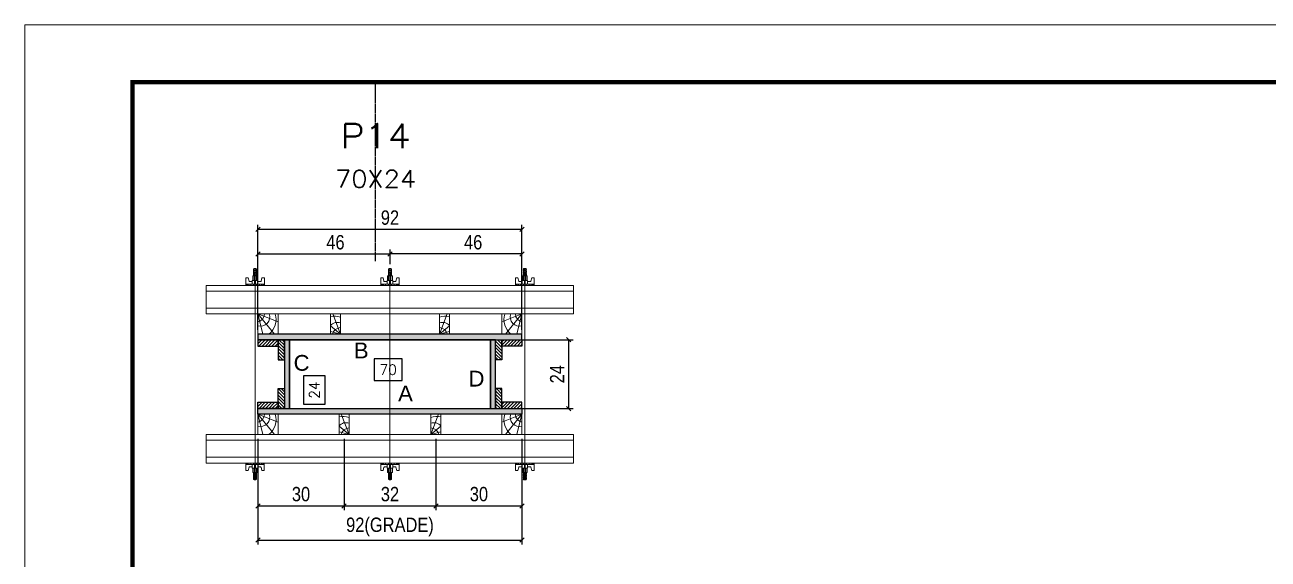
# Model space of a CAD drawing. Extents: x 2201 to 8455, y 252 to 7045.
# Drawn here: x 3800 to 4666, y 2078 to 2450 of the extents above; entities that cross this region are included whole.
import ezdxf
from ezdxf.enums import TextEntityAlignment as Align

# ---------------------------------------------------------------- set-up
doc = ezdxf.new("R2010")
doc.units = 0
doc.linetypes.add('DASHED', pattern=[0.75, 0.5, -0.25])
doc.linetypes.add('HIDDEN', pattern=[0.375, 0.25, -0.125])
for name, color, linetype in [('CHAPA', 1, 'Continuous'), ('Cota Seção (2x)', 241, 'Continuous'), ('MEIO_PONT', 93, 'Continuous'), ('Painéis', 200, 'Continuous'), ('SARRAFO', 251, 'Continuous'), ('Texto de Titulo', 7, 'Continuous'), ('Texto Qtd Sarr', 242, 'Continuous'), ('TEXTO_GERAL', 7, 'Continuous')]:
    doc.layers.add(name, color=color, linetype=linetype)
for name, color, linetype, lineweight in [('Folhas', 255, 'Continuous', 9), ('Hachura', 251, 'Continuous', 9), ('Madeira', 126, 'Continuous', 18), ('Perfil Metálico', 224, 'Continuous', 18), ('SARRAFO DE PRESSAO', 251, 'DASHED', 9), ('Texto Seção', 7, 'Continuous', 15)]:
    doc.layers.add(name, color=color, linetype=linetype, lineweight=lineweight)
doc.styles.add('ARIAL', font='arial.ttf')
doc.styles.add('COTA TECNICA 2X', font='techl___.ttf', dxfattribs={"height": 10})
doc.styles.add('ROMANS', font='romans.shx')
doc.dimstyles.new('SECAO PILAR', dxfattribs={"dimtxt": 10, "dimasz": 3, "dimexe": 3, "dimexo": 3, "dimgap": 3, "dimtad": 1, "dimdec": 1, "dimlfac": 0.5, "dimzin": 12, "dimdsep": 46, "dimtxsty": 'COTA TECNICA 2X', "dimblk1": 'OBLIQUE', "dimblk2": 'OBLIQUE', "dimsah": 1, "dimcen": 0.9, "dimclrd": 256, "dimclre": 256, "dimclrt": 256, "dimadec": 1, "dimazin": 3, "dimtfac": 1, "dimtdec": 1, "dimtmove": 0, "dimatfit": 3, "dimfxl": 1, "dimtolj": 1, "dimtzin": 12, "dimarcsym": 0})
doc.dimstyles.new('SECÇÃO 2', dxfattribs={"dimtxt": 7, "dimasz": 6, "dimexe": 0.18, "dimexo": 2, "dimgap": -4, "dimtad": 3, "dimdec": 1, "dimlfac": 0.5, "dimzin": 12, "dimdsep": 46, "dimtxsty": 'ROMANS', "dimblk": 'ARCHTICK', "dimcen": 0.09, "dimse1": 1, "dimse2": 1, "dimsd1": 1, "dimsd2": 1, "dimclrd": 180, "dimclre": 5, "dimclrt": 1, "dimadec": 0, "dimazin": 3, "dimtfac": 1, "dimtdec": 1, "dimtofl": 0, "dimtmove": 0, "dimatfit": 3, "dimldrblk": 'ARCHTICK', "dimfxl": 1, "dimtolj": 1, "dimtzin": 0, "dimarcsym": 0})

# ---------------------------------------------------------------- blocks, each defined once
blk = doc.blocks.new('9999999999')
at = {"layer": 'Folhas'}
blk.add_lwpolyline([(98138.98, 34190.21), (99623.98, 34190.21), (99623.98, 35240.21), (98138.98, 35240.21)], close=True, dxfattribs=at)
at = {"layer": 'Folhas', "color": 30, "const_width": 3}
blk.add_lwpolyline([(98213.98, 34230.21), (99583.98, 34230.21), (99583.98, 35200.21), (98213.98, 35200.21)], close=True, dxfattribs=at)
blk = doc.blocks.new('titulo1')
at = {"layer": 'Defpoints', "color": 252, "linetype": 'HIDDEN', "ltscale": 2}
blk.add_line((0, 0), (0, 125), dxfattribs=at)
at = {"layer": 'Defpoints', "style": 'ROMANS', "oblique": 15}
blk.add_attdef('FOLHA', text='', height=10, dxfattribs=at).set_placement((0, 15.58), align=Align.MIDDLE_CENTER)
at = {"layer": 'Texto Qtd Sarr', "color": 3, "style": 'ROMANS', "oblique": 15}
for tag, height, p in [('TITULO', 17, (0, 71.45)), ('SEÇÃO', 12, (0, 41.55))]:
    blk.add_attdef(tag, text='', height=height, dxfattribs=at).set_placement(p, align=Align.MIDDLE_CENTER)
blk = doc.blocks.new('*D114')
at = {"layer": 'Cota Seção (2x)', "color": 180, "lineweight": -2, "transparency": 16777216}
for p, q in [((4062.78, 2217.26), (4043.44, 2217.26)), ((4043.44, 2217.26), (4043.44, 2202.26)), ((4062.78, 2202.26), (4062.78, 2217.26)), ((4043.44, 2202.26), (4062.78, 2202.26))]:
    blk.add_line(p, q, dxfattribs=at)
at = {"layer": 'Defpoints', "color": 0, "transparency": 16777216}
for p in [(4124.35, 2198.26), (3984.35, 2182.61), (4124.35, 2182.61)]:
    blk.add_point(p, dxfattribs=at)
at = {"layer": 'Cota Seção (2x)', "color": 1, "transparency": 16777216, "insert": (4053.11, 2209.76), "char_height": 7, "attachment_point": 5, "style": 'ROMANS'}
blk.add_mtext('\\A1;70', dxfattribs=at)
blk = doc.blocks.new('_ArchTick')
at = {"color": 0, "linetype": 'ByBlock', "const_width": 0.15}
blk.add_lwpolyline([(-0.5, -0.5), (0.5, 0.5)], dxfattribs=at)
blk = doc.blocks.new('*D115')
at = {"layer": 'Cota Seção (2x)', "color": 180, "lineweight": -2, "transparency": 16777216}
for p, q in [((4009.14, 2205.36), (3994.14, 2205.36)), ((3994.14, 2205.36), (3994.14, 2185.69)), ((4009.14, 2185.69), (4009.14, 2205.36)), ((3994.14, 2185.69), (4009.14, 2185.69))]:
    blk.add_line(p, q, dxfattribs=at)
at = {"layer": 'Defpoints', "color": 0, "transparency": 16777216}
for p in [(3984.35, 2230.61), (4013.14, 2230.61), (3984.35, 2182.61)]:
    blk.add_point(p, dxfattribs=at)
at = {"layer": 'Cota Seção (2x)', "color": 1, "transparency": 16777216, "insert": (4001.64, 2195.52), "char_height": 7, "attachment_point": 5, "rotation": 90, "style": 'ROMANS'}
blk.add_mtext('\\A1;24', dxfattribs=at)
blk = doc.blocks.new('_Oblique')
at = {"color": 0, "linetype": 'ByBlock', "lineweight": -2}
blk.add_line((-0.5, -0.5), (0.5, 0.5), dxfattribs=at)
blk = doc.blocks.new('*D615')
at = {"layer": 'Cota Seção (2x)', "lineweight": -2, "transparency": 16777216}
for p, q in [((4130.95, 2230.61), (4181.98, 2230.61)), ((4178.98, 2182.61), (4178.98, 2230.61)), ((4130.95, 2182.61), (4181.98, 2182.61))]:
    blk.add_line(p, q, dxfattribs=at)
at = {"layer": 'Defpoints', "color": 0, "transparency": 16777216}
for p in [(4127.95, 2230.61), (4178.98, 2230.61), (4127.95, 2182.61)]:
    blk.add_point(p, dxfattribs=at)
at = {"layer": 'Cota Seção (2x)', "lineweight": -2, "transparency": 16777216, "xscale": 3, "yscale": 3, "zscale": 3}
for p, rotation in [((4178.98, 2230.61), 90), ((4178.98, 2182.61), 270)]:
    blk.add_blockref('_Oblique', p, dxfattribs=dict(at, rotation=rotation))
at = {"layer": 'Cota Seção (2x)', "transparency": 16777216, "insert": (4170.91, 2206.61), "char_height": 10, "attachment_point": 5, "rotation": 90, "style": 'COTA TECNICA 2X'}
blk.add_mtext('\\A1;24', dxfattribs=at)
blk = doc.blocks.new('*D116')
at = {"layer": 'Cota Seção (2x)', "lineweight": -2, "transparency": 16777216}
for p, q in [((3962.35, 2161.61), (3962.35, 2087.83)), ((4146.35, 2161.61), (4146.35, 2087.83)), ((3962.35, 2090.83), (4146.35, 2090.83))]:
    blk.add_line(p, q, dxfattribs=at)
at = {"layer": 'Defpoints', "color": 0, "transparency": 16777216}
for p in [(3962.35, 2164.61), (4146.35, 2164.61), (4146.35, 2090.83)]:
    blk.add_point(p, dxfattribs=at)
at = {"layer": 'Cota Seção (2x)', "lineweight": -2, "transparency": 16777216, "xscale": 3, "yscale": 3, "zscale": 3, "rotation": 180}
blk.add_blockref('_Oblique', (3962.35, 2090.83), dxfattribs=at)
at = {"layer": 'Cota Seção (2x)', "lineweight": -2, "transparency": 16777216, "xscale": 3, "yscale": 3, "zscale": 3}
blk.add_blockref('_Oblique', (4146.35, 2090.83), dxfattribs=at)
at = {"layer": 'Cota Seção (2x)', "transparency": 16777216, "insert": (4054.35, 2100.05), "char_height": 10, "attachment_point": 5, "style": 'COTA TECNICA 2X'}
blk.add_mtext('\\A1;92(GRADE)', dxfattribs=at)
blk = doc.blocks.new('*D117')
at = {"layer": 'Cota Seção (2x)', "lineweight": -2, "transparency": 16777216}
for p, q in [((4086.35, 2161.61), (4086.35, 2111.68)), ((4146.35, 2161.61), (4146.35, 2111.68)), ((4086.35, 2114.68), (4146.35, 2114.68))]:
    blk.add_line(p, q, dxfattribs=at)
at = {"layer": 'Defpoints', "color": 0, "transparency": 16777216}
for p in [(4086.35, 2164.61), (4146.35, 2164.61), (4146.35, 2114.68)]:
    blk.add_point(p, dxfattribs=at)
at = {"layer": 'Cota Seção (2x)', "lineweight": -2, "transparency": 16777216, "xscale": 3, "yscale": 3, "zscale": 3, "rotation": 180}
blk.add_blockref('_Oblique', (4086.35, 2114.68), dxfattribs=at)
at = {"layer": 'Cota Seção (2x)', "lineweight": -2, "transparency": 16777216, "xscale": 3, "yscale": 3, "zscale": 3}
blk.add_blockref('_Oblique', (4146.35, 2114.68), dxfattribs=at)
at = {"layer": 'Cota Seção (2x)', "transparency": 16777216, "insert": (4116.35, 2122.89), "char_height": 10, "attachment_point": 5, "style": 'COTA TECNICA 2X'}
blk.add_mtext('\\A1;30', dxfattribs=at)
blk = doc.blocks.new('*D118')
at = {"layer": 'Cota Seção (2x)', "lineweight": -2, "transparency": 16777216}
for p, q in [((3962.35, 2161.61), (3962.35, 2111.68)), ((4022.35, 2161.61), (4022.35, 2111.68)), ((3962.35, 2114.68), (4022.35, 2114.68))]:
    blk.add_line(p, q, dxfattribs=at)
at = {"layer": 'Defpoints', "color": 0, "transparency": 16777216}
for p in [(3962.35, 2164.61), (4022.35, 2164.61), (4022.35, 2114.68)]:
    blk.add_point(p, dxfattribs=at)
at = {"layer": 'Cota Seção (2x)', "lineweight": -2, "transparency": 16777216, "xscale": 3, "yscale": 3, "zscale": 3, "rotation": 180}
blk.add_blockref('_Oblique', (3962.35, 2114.68), dxfattribs=at)
at = {"layer": 'Cota Seção (2x)', "lineweight": -2, "transparency": 16777216, "xscale": 3, "yscale": 3, "zscale": 3}
blk.add_blockref('_Oblique', (4022.35, 2114.68), dxfattribs=at)
at = {"layer": 'Cota Seção (2x)', "transparency": 16777216, "insert": (3992.35, 2122.89), "char_height": 10, "attachment_point": 5, "style": 'COTA TECNICA 2X'}
blk.add_mtext('\\A1;30', dxfattribs=at)
blk = doc.blocks.new('*D119')
at = {"layer": 'Cota Seção (2x)', "lineweight": -2, "transparency": 16777216}
for p, q in [((4022.35, 2161.61), (4022.35, 2111.68)), ((4086.35, 2161.61), (4086.35, 2111.68)), ((4022.35, 2114.68), (4086.35, 2114.68))]:
    blk.add_line(p, q, dxfattribs=at)
at = {"layer": 'Defpoints', "color": 0, "transparency": 16777216}
for p in [(4022.35, 2164.61), (4086.35, 2164.61), (4086.35, 2114.68)]:
    blk.add_point(p, dxfattribs=at)
at = {"layer": 'Cota Seção (2x)', "lineweight": -2, "transparency": 16777216, "xscale": 3, "yscale": 3, "zscale": 3, "rotation": 180}
blk.add_blockref('_Oblique', (4022.35, 2114.68), dxfattribs=at)
at = {"layer": 'Cota Seção (2x)', "lineweight": -2, "transparency": 16777216, "xscale": 3, "yscale": 3, "zscale": 3}
blk.add_blockref('_Oblique', (4086.35, 2114.68), dxfattribs=at)
at = {"layer": 'Cota Seção (2x)', "transparency": 16777216, "insert": (4054.35, 2122.89), "char_height": 10, "attachment_point": 5, "style": 'COTA TECNICA 2X'}
blk.add_mtext('\\A1;32', dxfattribs=at)
blk = doc.blocks.new('*D120')
at = {"layer": 'Cota Seção (2x)', "lineweight": -2, "transparency": 16777216}
for p, q in [((3962.35, 2237.61), (3962.35, 2310.72)), ((3962.35, 2307.72), (4146.35, 2307.72)), ((4146.35, 2237.61), (4146.35, 2310.72))]:
    blk.add_line(p, q, dxfattribs=at)
at = {"layer": 'Defpoints', "color": 0, "transparency": 16777216}
for p in [(4146.35, 2307.72), (3962.35, 2234.61), (4146.35, 2234.61)]:
    blk.add_point(p, dxfattribs=at)
at = {"layer": 'Cota Seção (2x)', "lineweight": -2, "transparency": 16777216, "xscale": 3, "yscale": 3, "zscale": 3, "rotation": 180}
blk.add_blockref('_Oblique', (3962.35, 2307.72), dxfattribs=at)
at = {"layer": 'Cota Seção (2x)', "lineweight": -2, "transparency": 16777216, "xscale": 3, "yscale": 3, "zscale": 3}
blk.add_blockref('_Oblique', (4146.35, 2307.72), dxfattribs=at)
at = {"layer": 'Cota Seção (2x)', "transparency": 16777216, "insert": (4054.35, 2315.8), "char_height": 10, "attachment_point": 5, "style": 'COTA TECNICA 2X'}
blk.add_mtext('\\A1;92', dxfattribs=at)
blk = doc.blocks.new('*D121')
at = {"layer": 'Cota Seção (2x)', "lineweight": -2, "transparency": 16777216}
for p, q in [((3962.35, 2271.61), (3962.35, 2293.51)), ((3962.35, 2290.51), (4054.41, 2290.51)), ((4054.41, 2283.41), (4054.41, 2293.51))]:
    blk.add_line(p, q, dxfattribs=at)
at = {"layer": 'Defpoints', "color": 0, "transparency": 16777216}
for p in [(4054.41, 2290.51), (4054.41, 2280.41), (3962.35, 2268.61)]:
    blk.add_point(p, dxfattribs=at)
at = {"layer": 'Cota Seção (2x)', "lineweight": -2, "transparency": 16777216, "xscale": 3, "yscale": 3, "zscale": 3, "rotation": 180}
blk.add_blockref('_Oblique', (3962.35, 2290.51), dxfattribs=at)
at = {"layer": 'Cota Seção (2x)', "lineweight": -2, "transparency": 16777216, "xscale": 3, "yscale": 3, "zscale": 3}
blk.add_blockref('_Oblique', (4054.41, 2290.51), dxfattribs=at)
at = {"layer": 'Cota Seção (2x)', "transparency": 16777216, "insert": (4016.34, 2298.62), "char_height": 10, "attachment_point": 5, "style": 'COTA TECNICA 2X'}
blk.add_mtext('\\A1;46', dxfattribs=at)
blk = doc.blocks.new('*D122')
at = {"layer": 'Cota Seção (2x)', "lineweight": -2, "transparency": 16777216}
for p, q in [((4054.41, 2283.41), (4054.41, 2293.51)), ((4146.35, 2290.51), (4054.41, 2290.51)), ((4146.35, 2271.61), (4146.35, 2293.51))]:
    blk.add_line(p, q, dxfattribs=at)
at = {"layer": 'Defpoints', "color": 0, "transparency": 16777216}
for p in [(4054.41, 2290.51), (4054.41, 2280.41), (4146.35, 2268.61)]:
    blk.add_point(p, dxfattribs=at)
at = {"layer": 'Cota Seção (2x)', "lineweight": -2, "transparency": 16777216, "xscale": 3, "yscale": 3, "zscale": 3, "rotation": 180}
blk.add_blockref('_Oblique', (4054.41, 2290.51), dxfattribs=at)
at = {"layer": 'Cota Seção (2x)', "lineweight": -2, "transparency": 16777216, "xscale": 3, "yscale": 3, "zscale": 3}
blk.add_blockref('_Oblique', (4146.35, 2290.51), dxfattribs=at)
at = {"layer": 'Cota Seção (2x)', "transparency": 16777216, "insert": (4112.34, 2298.62), "char_height": 10, "attachment_point": 5, "style": 'COTA TECNICA 2X'}
blk.add_mtext('\\A1;46', dxfattribs=at)
blk = doc.blocks.new('C')
at = {"layer": 'Hachura', "color": 0}
for p, q in [((0, 3.22), (0, -3.22)), ((0.45, 3.22), (0, 3.22)), ((0.46, 3.16), (0, 3.16)), ((0.46, 3.05), (0, 3.05)), ((0.46, 2.88), (0, 2.88)), ((0, 2.75), (0, -1.16)), ((0.46, 2.65), (0, 2.65)), ((0.46, 2.23), (0, 2.23)), ((0.46, 1.51), (0, 1.51)), ((0.39, 0.49), (0.17, 0.49)), ((0.45, -3.23), (0.45, 3.22)), ((0.45, 3.22), (2.58, 3.22)), ((1.74, 0.97), (0.45, 0.97)), ((1.45, 0.1), (0.45, 0.1)), ((1.35, 1.94), (1.35, 0.96)), ((2.58, 2.39), (1.47, 2.09)), ((1.74, -0.97), (1.74, 0.97)), ((1.74, 0.97), (1.74, 0.84)), ((1.74, 0.97), (1.74, 0.84)), ((1.74, 0.84), (3.35, 0.84)), ((3.35, 0.45), (1.74, 0.45)), ((2.58, 3.22), (2.58, 2.39)), ((3.32, 0.84), (3.32, -0.84)), ((3.35, 0.84), (3.35, -0.84)), ((3.68, 0.45), (3.35, 0.45)), ((3.84, -0.52), (3.35, 0.45)), ((3.35, 0.06), (3.67, -0.57)), ((3.68, 0.45), (4.16, -0.52)), ((3.72, 0.5), (4.25, -0.57)), ((4.37, -0.55), (3.83, 0.53)), ((4.15, 0.45), (3.93, 0.45)), ((4.42, -0.52), (3.93, 0.45)), ((4.15, 0.45), (4.26, 0.45)), ((4.26, 0.45), (4.74, -0.52)), ((4.3, 0.5), (4.83, -0.57)), ((4.95, -0.55), (4.41, 0.53)), ((4.51, 0.45), (4.84, 0.45)), ((5, -0.52), (4.51, 0.45)), ((4.84, 0.45), (5.32, -0.52)), ((4.88, 0.5), (5.41, -0.57)), ((5.53, -0.55), (4.99, 0.53)), ((5.58, -0.52), (5.09, 0.45)), ((5.42, 0.45), (5.09, 0.45)), ((5.58, -0.52), (5.09, 0.45)), ((5.42, 0.45), (5.74, -0.19)), ((5.46, 0.5), (5.74, -0.07)), ((5.74, 0.19), (5.57, 0.53)), ((5.74, 0.32), (5.68, 0.45)), ((5.68, 0.45), (5.74, 0.45)), ((5.74, 0.45), (5.9, 0.29)), ((5.74, 0.45), (5.74, -0.52)), ((5.9, -0.36), (5.9, 0.29)), ((0.45, 0), (0, 0)), ((0.46, -1.52), (0, -1.52)), ((0.46, -2.23), (0, -2.23)), ((0.46, -2.65), (0, -2.65)), ((0.46, -2.88), (0, -2.88)), ((0.46, -3.05), (0, -3.05)), ((0.46, -3.16), (0, -3.16)), ((0, -3.22), (2.57, -3.22)), ((0.08, -0.48), (0.29, -0.48)), ((0.29, -0.48), (0.4, -0.48)), ((0.45, 0), (0.45, -0.97)), ((0.45, -0.16), (1.45, -0.16)), ((0.45, -0.65), (0.45, -0.32)), ((0.45, -3.23), (0.45, -0.65)), ((0.45, -0.97), (1.74, -0.97)), ((1.35, -1.94), (1.35, -0.97)), ((2.58, -2.39), (1.47, -2.1)), ((3.35, -0.32), (1.74, -0.32)), ((3.35, -0.84), (1.74, -0.84)), ((2.58, -3.23), (2.58, -2.39)), ((3.35, -0.07), (3.58, -0.52)), ((3.35, -0.52), (3.58, -0.52)), ((3.84, -0.52), (4.16, -0.52)), ((4.42, -0.52), (4.74, -0.52)), ((4.63, -0.52), (4.74, -0.52)), ((5, -0.52), (5.32, -0.52)), ((5.58, -0.52), (5.74, -0.52)), ((5.74, -0.52), (5.9, -0.36)), ((5.74, -0.52), (5.74, -0.52))]:
    blk.add_line(p, q, dxfattribs=at)
for centre, radius, start, end in [((1.52, 1.94), 0.161, 104.7436, 180), ((1.44, -0.03), 0.129, 272.695, 87.305), ((3.81, 0.39), 0.143, 25.5688, 154.4312), ((4.39, 0.39), 0.143, 25.5688, 154.4312), ((4.97, 0.39), 0.143, 25.5688, 154.4312), ((5.55, 0.39), 0.143, 25.5688, 154.4312), ((0.17, -0.37), 0.174, 221.744, 317.8592), ((1.52, -1.94), 0.161, 180, 255.2564), ((3.71, -0.4), 0.174, 222.1408, 318.256), ((4.29, -0.4), 0.174, 222.1408, 318.256), ((4.87, -0.4), 0.174, 222.1408, 318.256), ((5.45, -0.4), 0.174, 222.1408, 318.256), ((5.61, -0.4), 0.174, 317.8592, 318.256)]:
    blk.add_arc(centre, radius, start, end, dxfattribs=at)
blk = doc.blocks.new('PONTALETE')
at = {"layer": 'Madeira'}
for q in [(2.71, 7), (7, 5.76), (7, 1.74)]:
    blk.add_line((0, 0), q, dxfattribs=at)
blk.add_lwpolyline([(0, 0), (7, 0), (7, 7), (0, 7)], close=True, dxfattribs=at)
for centre, radius, start, end in [((2.04, 0.06), 6.23, 37.2818, 109.0913), ((1.09, 0.9), 3.19, 343.603, 109.9847), ((-0.21, -0.78), 3.09, 14.6322, 86.0383)]:
    blk.add_arc(centre, radius, start, end, dxfattribs=at)
blk = doc.blocks.new('MEIO PONTALETE')
at = {"layer": 'Madeira'}
for q in [(2.71, 7), (3.5, 2.88), (3.5, 0.87)]:
    blk.add_line((0, 0), q, dxfattribs=at)
blk.add_lwpolyline([(0, 0), (3.5, 0), (3.5, 7), (0, 7)], close=True, dxfattribs=at)
for centre, radius, start, end in [((2.04, 0.06), 6.23, 76.4499, 109.0913), ((1.09, 0.9), 3.19, 40.9063, 109.9847), ((-0.21, -0.78), 3.09, 14.6322, 86.0383)]:
    blk.add_arc(centre, radius, start, end, dxfattribs=at)

msp = doc.modelspace()

# ---------------------------------------------------------------- hatches: boundary and pattern name
at = {"layer": 'Hachura'}
h = msp.add_hatch(color=256, dxfattribs=at)
h.dxf.hatch_style = 1
h.paths.add_polyline_path([(4146.35, 2230.61), (4146.35, 2234.61), (3962.35, 2234.61), (3962.35, 2230.61)])
h = msp.add_hatch(color=256, dxfattribs=at)
h.dxf.hatch_style = 1
h.paths.add_polyline_path([(4146.35, 2230.61), (4146.35, 2234.61), (3962.35, 2234.61), (3962.35, 2230.61)])
h = msp.add_hatch(dxfattribs=at)
h.set_pattern_fill('ANSI31', color=256, scale=0.5, angle=180, style=0)
h.set_pattern_definition([(225, (-5161.6066, -20698.7984), (1.12253202, -1.12253202), [])])
h.paths.add_polyline_path([(3976.35, 2230.61), (3976.35, 2226.21), (3962.35, 2226.21), (3962.35, 2230.61)])
h = msp.add_hatch(dxfattribs=at)
h.set_pattern_fill('ANSI31', color=256, scale=0.5, angle=90, style=0)
h.set_pattern_definition([(135, (-18803.4629, 11695.5616), (-1.12253202, -1.12253202), [])])
h.paths.add_polyline_path([(3980.75, 2216.61), (3976.35, 2216.61), (3976.35, 2230.61), (3980.75, 2230.61)])
h = msp.add_hatch(color=256, dxfattribs=at)
h.dxf.hatch_style = 1
h.paths.add_polyline_path([(3980.75, 2182.61), (3984.35, 2182.61), (3984.35, 2230.61), (3980.75, 2230.61)])
h = msp.add_hatch(color=256, dxfattribs=at)
h.dxf.hatch_style = 1
h.paths.add_polyline_path([(3980.75, 2182.61), (3984.35, 2182.61), (3984.35, 2230.61), (3980.75, 2230.61)])
h = msp.add_hatch(color=256, dxfattribs=at)
h.dxf.hatch_style = 1
h.paths.add_polyline_path([(4124.35, 2182.61), (4127.95, 2182.61), (4127.95, 2230.61), (4124.35, 2230.61)])
h = msp.add_hatch(color=256, dxfattribs=at)
h.dxf.hatch_style = 1
h.paths.add_polyline_path([(4124.35, 2182.61), (4127.95, 2182.61), (4127.95, 2230.61), (4124.35, 2230.61)])
h = msp.add_hatch(dxfattribs=at)
h.set_pattern_fill('ANSI31', color=256, scale=0.5, angle=90, style=0)
h.set_pattern_definition([(135, (-18763.4629, 11695.5616), (-1.12253202, -1.12253202), [])])
h.paths.add_polyline_path([(4127.95, 2216.61), (4132.35, 2216.61), (4132.35, 2230.61), (4127.95, 2230.61)])
h = msp.add_hatch(dxfattribs=at)
h.set_pattern_fill('ANSI31', color=256, scale=0.5, angle=180, style=0)
h.set_pattern_definition([(225, (-5356.6066, -20698.7984), (1.12253202, -1.12253202), [])])
h.paths.add_polyline_path([(4132.35, 2230.61), (4132.35, 2226.21), (4146.35, 2226.21), (4146.35, 2230.61)])
h = msp.add_hatch(dxfattribs=at)
h.set_pattern_fill('ANSI31', color=256, scale=0.5, angle=90, style=0)
h.set_pattern_definition([(135, (-18803.4629, 11685.5616), (-1.12253202, -1.12253202), [])])
h.paths.add_polyline_path([(3980.75, 2196.61), (3976.35, 2196.61), (3976.35, 2182.61), (3980.75, 2182.61)])
h = msp.add_hatch(dxfattribs=at)
h.set_pattern_fill('ANSI31', color=256, scale=0.5, angle=90, style=0)
h.set_pattern_definition([(135, (-18763.4629, 11685.5616), (-1.12253202, -1.12253202), [])])
h.paths.add_polyline_path([(4127.95, 2196.61), (4132.35, 2196.61), (4132.35, 2182.61), (4127.95, 2182.61)])
h = msp.add_hatch(dxfattribs=at)
h.set_pattern_fill('ANSI31', color=256, scale=0.5, angle=180, style=0)
h.set_pattern_definition([(225, (-5161.6066, -20708.7984), (1.12253202, -1.12253202), [])])
h.paths.add_polyline_path([(3976.35, 2182.61), (3976.35, 2187.01), (3962.35, 2187.01), (3962.35, 2182.61)])
h = msp.add_hatch(dxfattribs=at)
h.set_pattern_fill('ANSI31', color=256, scale=0.5, angle=180, style=0)
h.set_pattern_definition([(225, (-5356.6066, -20708.7984), (1.12253202, -1.12253202), [])])
h.paths.add_polyline_path([(4132.35, 2182.61), (4132.35, 2187.01), (4146.35, 2187.01), (4146.35, 2182.61)])
h = msp.add_hatch(color=256, dxfattribs=at)
h.dxf.hatch_style = 1
h.paths.add_polyline_path([(4146.35, 2182.61), (4146.35, 2178.61), (3962.35, 2178.61), (3962.35, 2182.61)])
h = msp.add_hatch(color=256, dxfattribs=at)
h.dxf.hatch_style = 1
h.paths.add_polyline_path([(4146.35, 2182.61), (4146.35, 2178.61), (3962.35, 2178.61), (3962.35, 2182.61)])

# ---------------------------------------------------------------- linework, layer by layer
at = {"layer": 'CHAPA'}
for points in [[(4146.35, 2230.61), (4146.35, 2234.61), (3962.35, 2234.61), (3962.35, 2230.61)], [(4146.35, 2230.61), (4146.35, 2234.61), (3962.35, 2234.61), (3962.35, 2230.61)], [(3980.75, 2182.61), (3984.35, 2182.61), (3984.35, 2230.61), (3980.75, 2230.61)], [(3980.75, 2182.61), (3984.35, 2182.61), (3984.35, 2230.61), (3980.75, 2230.61)], [(4124.35, 2182.61), (4127.95, 2182.61), (4127.95, 2230.61), (4124.35, 2230.61)], [(4124.35, 2182.61), (4127.95, 2182.61), (4127.95, 2230.61), (4124.35, 2230.61)], [(4146.35, 2182.61), (4146.35, 2178.61), (3962.35, 2178.61), (3962.35, 2182.61)], [(4146.35, 2182.61), (4146.35, 2178.61), (3962.35, 2178.61), (3962.35, 2182.61)]]:
    msp.add_lwpolyline(points, close=True, dxfattribs=at)
at = {"layer": 'Hachura'}
for p, q in [((3960.34, 2133.81), (3960.34, 2275.61)), ((4054.34, 2133.81), (4054.35, 2275.61)), ((4148.35, 2133.81), (4148.35, 2275.61))]:
    msp.add_line(p, q, dxfattribs=at)
at = {"layer": 'Madeira'}
for points in [[(4146.35, 2234.61), (4146.35, 2248.61), (3962.35, 2248.61), (3962.35, 2234.61)], [(4146.35, 2178.61), (4146.35, 2164.61), (3962.35, 2164.61), (3962.35, 2178.61)]]:
    msp.add_lwpolyline(points, close=True, dxfattribs=at)
at = {"layer": 'Painéis'}
msp.add_lwpolyline([(3984.35, 2230.61), (3984.35, 2182.61), (4124.35, 2182.61), (4124.35, 2230.61)], close=True, dxfattribs=at)
at = {"layer": 'Perfil Metálico'}
for points in [[(4182.35, 2268.61), (4182.35, 2248.61), (3926.35, 2248.61), (3926.35, 2268.61)], [(3926.35, 2252.61), (3926.35, 2264.61), (4182.35, 2264.61), (4182.35, 2252.61)], [(4182.35, 2144.61), (4182.35, 2164.61), (3926.35, 2164.61), (3926.35, 2144.61)], [(3926.35, 2160.61), (3926.35, 2148.61), (4182.35, 2148.61), (4182.35, 2160.61)]]:
    msp.add_lwpolyline(points, close=True, dxfattribs=at)
at = {"layer": 'SARRAFO'}
for points in [[(3962.35, 2226.21), (3976.35, 2226.21), (3976.35, 2230.61), (3962.35, 2230.61)], [(3976.35, 2230.61), (3976.35, 2216.61), (3980.75, 2216.61), (3980.75, 2230.61)], [(4132.35, 2230.61), (4132.35, 2216.61), (4127.95, 2216.61), (4127.95, 2230.61)], [(4146.35, 2226.21), (4132.35, 2226.21), (4132.35, 2230.61), (4146.35, 2230.61)], [(3976.35, 2182.61), (3976.35, 2196.61), (3980.75, 2196.61), (3980.75, 2182.61)], [(4132.35, 2182.61), (4132.35, 2196.61), (4127.95, 2196.61), (4127.95, 2182.61)], [(3962.35, 2187.01), (3976.35, 2187.01), (3976.35, 2182.61), (3962.35, 2182.61)], [(4146.35, 2187.01), (4132.35, 2187.01), (4132.35, 2182.61), (4146.35, 2182.61)]]:
    msp.add_lwpolyline(points, close=True, dxfattribs=at)

# ---------------------------------------------------------------- block references
at = {"layer": 'Hachura', "linetype": 'Continuous', "yscale": 2, "zscale": 2}
for p, xscale, rotation in [((3960.35, 2268.61), -2, 270), ((4054.34, 2268.61), 2, 90), ((4148.34, 2268.61), 2, 90), ((3960.34, 2144.61), 2, 269.9999999999999), ((4054.34, 2144.61), -2, 90), ((4148.35, 2144.61), -2, 90)]:
    msp.add_blockref('C', p, dxfattribs=dict(at, xscale=xscale, rotation=rotation))
at = {"layer": 'MEIO_PONT', "yscale": 2, "zscale": 2}
for p, xscale, rotation in [((3962.35, 2248.61), 2, 269.9999999999999), ((4146.35, 2248.61), -2, 90), ((3962.35, 2178.61), 2, 269.9999999999999), ((4146.35, 2178.61), -2, 90)]:
    msp.add_blockref('PONTALETE', p, dxfattribs=dict(at, xscale=xscale, rotation=rotation))
at = {"layer": 'MEIO_PONT', "yscale": 1.999999997962732, "zscale": 1.999999997962732}
for p, xscale in [((4019.85, 2234.61), -1.999999997962732), ((4088.85, 2234.61), 1.999999997962732), ((4025.85, 2164.61), -1.999999997962732), ((4082.85, 2164.61), 1.999999997962732)]:
    msp.add_blockref('MEIO PONTALETE', p, dxfattribs=dict(at, xscale=xscale))
at = {"layer": 'SARRAFO DE PRESSAO', "color": 6, "linetype": 'ByBlock'}
msp.add_blockref('9999999999', (-94339.11, -32789.84), dxfattribs=at)
at = {"layer": 'Texto Seção'}
ref = msp.add_blockref('titulo1', (4044.34, 2285.36), dxfattribs=at)
ref.add_attrib('TITULO', 'P14', dxfattribs={"layer": 'Texto de Titulo', "color": 7, "height": 17, "style": 'ROMANS', "width": 1.1}).set_placement((4044.34, 2372.86), align=Align.MIDDLE_CENTER)
ref.add_attrib('SEÇÃO', '70X24', dxfattribs={"layer": 'Texto de Titulo', "color": 7, "height": 12, "style": 'ROMANS', "width": 1.1}).set_placement((4044.34, 2342.86), align=Align.MIDDLE_CENTER)

# ---------------------------------------------------------------- texts
at = {"layer": 'TEXTO_GERAL', "style": 'ARIAL'}
for s, p in [('B', (4034.35, 2223.16)), ('C', (3992.74, 2214.51)), ('D', (4114.68, 2203.51)), ('A', (4065.17, 2193.2))]:
    msp.add_text(s, height=11, dxfattribs=at).set_placement(p, align=Align.MIDDLE_CENTER)

# ---------------------------------------------------------------- dimensions: what is measured, and where the dimension line sits
at = {"layer": 'Cota Seção (2x)', "color": 241}
for base, p1, p2, picture, middle in [((4146.35, 2307.72), (3962.35, 2234.61), (4146.35, 2234.61), '*D120', (4054.35, 2315.8)), ((4022.35, 2114.68), (3962.35, 2164.61), (4022.35, 2164.61), '*D118', (3992.35, 2122.89)), ((4086.35, 2114.68), (4022.35, 2164.61), (4086.35, 2164.61), '*D119', (4054.35, 2122.89)), ((4146.35, 2114.68), (4086.35, 2164.61), (4146.35, 2164.61), '*D117', (4116.35, 2122.89))]:
    dim = msp.add_linear_dim(base=base, p1=p1, p2=p2, dimstyle='SECAO PILAR', dxfattribs=at)
    dim.commit()
    dim.dimension.update_dxf_attribs({"geometry": picture, "text_midpoint": middle})
for base, p1, p2, dimstyle, picture, middle in [((4054.41, 2290.51), (3962.35, 2268.61), (4054.41, 2280.41), 'SECAO PILAR', '*D121', (4016.34, 2290.51)), ((4124.35, 2198.26), (3984.35, 2182.61), (4124.35, 2182.61), 'SECÇÃO 2', '*D114', (4053.11, 2198.26))]:
    dim = msp.add_linear_dim(base=base, p1=p1, p2=p2, dimstyle=dimstyle, dxfattribs=at)
    dim.commit()
    dim.dimension.update_dxf_attribs({"geometry": picture, "text_midpoint": middle, "dimtype": 160})
for base, p1, p2, angle, dimstyle, picture, middle in [((4054.41, 2290.51), (4146.35, 2268.61), (4054.41, 2280.41), 180, 'SECAO PILAR', '*D122', (4112.34, 2290.51)), ((4013.14, 2230.61), (3984.35, 2182.61), (3984.35, 2230.61), 90, 'SECÇÃO 2', '*D115', (4013.14, 2195.52))]:
    dim = msp.add_linear_dim(base=base, p1=p1, p2=p2, angle=angle, dimstyle=dimstyle, dxfattribs=at)
    dim.commit()
    dim.dimension.update_dxf_attribs({"geometry": picture, "text_midpoint": middle, "dimtype": 160})
dim = msp.add_linear_dim(base=(4178.98, 2230.61), p1=(4127.95, 2182.61), p2=(4127.95, 2230.61), angle=90, dimstyle='SECAO PILAR', dxfattribs=at)
dim.commit()
dim.dimension.update_dxf_attribs({"geometry": '*D615', "text_midpoint": (4170.91, 2206.61)})
dim = msp.add_linear_dim(base=(4146.35, 2090.83), p1=(3962.35, 2164.61), p2=(4146.35, 2164.61), text='<>(GRADE)', dimstyle='SECAO PILAR', dxfattribs=at)
dim.commit()
dim.dimension.update_dxf_attribs({"geometry": '*D116', "text_midpoint": (4054.35, 2100.05)})

doc.saveas('drawing.dxf')
